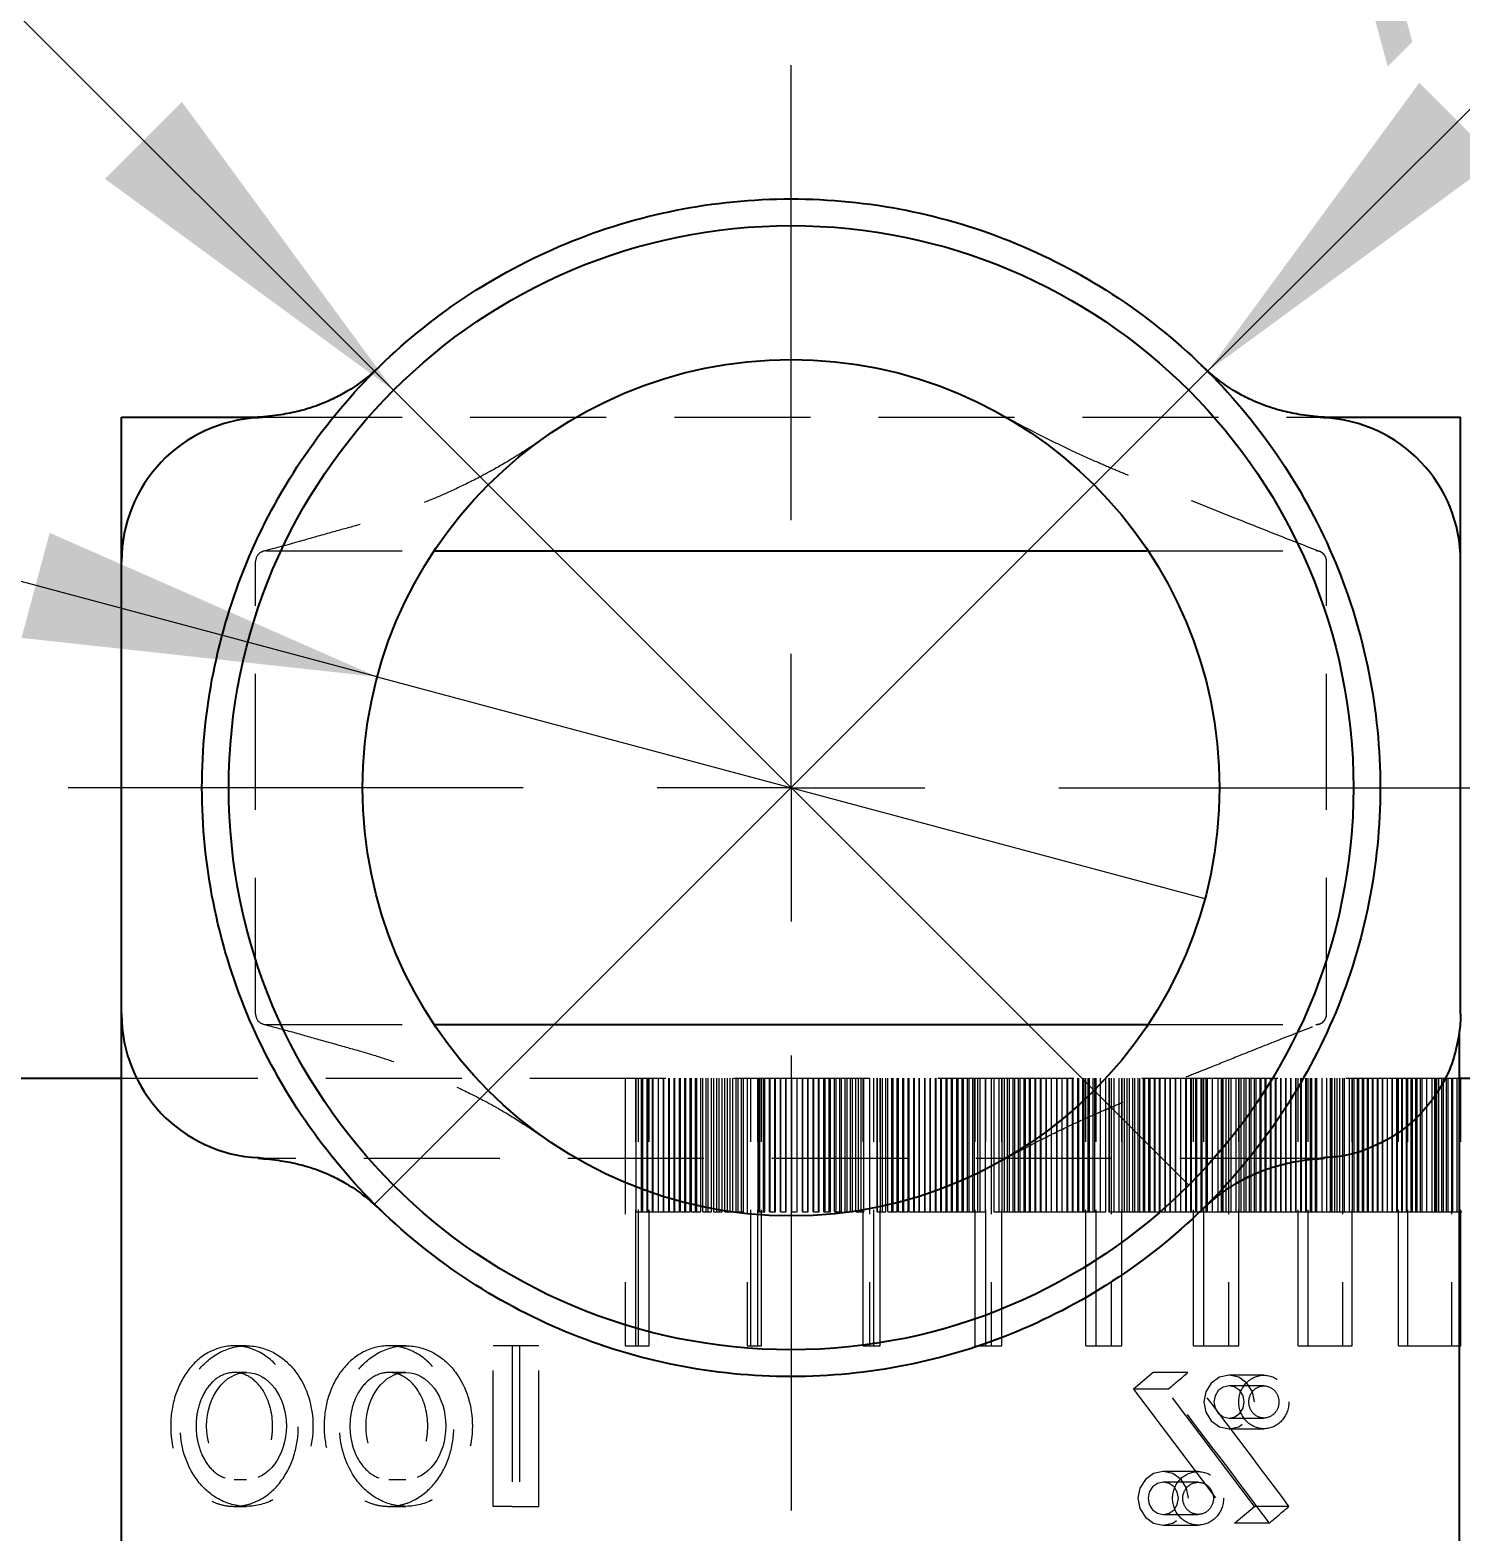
# Model space of a CAD drawing. Header units: millimetres. Extents: x 15 to 205, y 5 to 292.
# Drawn here: x 56.26 to 69.62, y 125.72 to 139.75 of the extents above; entities that cross this region are included whole.
import ezdxf

# ---------------------------------------------------------------- set-up
doc = ezdxf.new("R2010")
doc.units = ezdxf.units.MM
doc.linetypes.add('HIDDEN', pattern=[1.905, 1.27, -0.635])
doc.styles.add('SLDTEXTSTYLE0', font='TXT', dxfattribs={"width": 0.75})
doc.dimstyles.new('SLDDIMSTYLE1', dxfattribs={"dimtxt": 3.5, "dimasz": 3.302, "dimexe": 0, "dimexo": 0.0625, "dimgap": 0.875, "dimtad": 1, "dimlfac": 2, "dimrnd": 1e-09, "dimzin": 12, "dimdsep": 46, "dimtxsty": 'SLDTEXTSTYLE0', "dimsah": 1, "dimcen": 0.09, "dimadec": 0, "dimazin": 3, "dimtfac": 1, "dimtmove": 0, "dimatfit": 0, "dimfxl": 0, "dimfrac": 2, "dimtolj": 1, "dimtzin": 12, "dimarcsym": 0})
doc.dimstyles.new('SLDDIMSTYLE3', dxfattribs={"dimtxt": 3.5, "dimasz": 3.302, "dimexe": 0, "dimexo": 0.0625, "dimgap": 0.875, "dimtad": 1, "dimlfac": 2, "dimrnd": 1e-09, "dimzin": 12, "dimdsep": 46, "dimtxsty": 'SLDTEXTSTYLE0', "dimblk1": 'NONE', "dimsah": 1, "dimcen": 0, "dimadec": 0, "dimazin": 3, "dimtfac": 1, "dimtmove": 0, "dimatfit": 3, "dimldrblk": 'NONE', "dimfxl": 0, "dimfrac": 2, "dimtolj": 1, "dimtzin": 12, "dimarcsym": 0})

# ---------------------------------------------------------------- blocks, each defined once
blk = doc.blocks.new('_D_8')
at = {"color": 7, "linetype": 'Continuous', "lineweight": 18}
for q in [(76.824, 146.128), (59.478, 128.781)]:
    blk.add_line((67.256, 136.56), q, dxfattribs=at)
blk.add_solid([(67.256, 136.56), (69.95, 138.535), (69.232, 139.254)], dxfattribs=at)
at = {"color": 7, "linetype": 'Continuous', "lineweight": 18, "char_height": 3.5, "attachment_point": 1, "rotation": 45, "style": 'SLDTEXTSTYLE0'}
for s, insert in [('22', (69.977, 145.66)), ('%%c', (66.283, 141.89))]:
    blk.add_mtext(s, dxfattribs=dict(at, insert=insert))
blk = doc.blocks.new('_None')
blk = doc.blocks.new('_D_9')
at = {"color": 7, "linetype": 'Continuous', "lineweight": 18}
for q in [(47.872, 148.165), (67.079, 128.958)]:
    blk.add_line((59.655, 136.383), q, dxfattribs=at)
blk.add_solid([(59.655, 136.383), (57.679, 139.077), (56.961, 138.358)], dxfattribs=at)
at = {"color": 7, "linetype": 'Continuous', "lineweight": 18, "char_height": 3.5, "attachment_point": 1, "rotation": 315, "style": 'SLDTEXTSTYLE0'}
for s, insert in [('%%c', (51.036, 151.329)), ('21', (54.806, 147.634))]:
    blk.add_mtext(s, dxfattribs=dict(at, insert=insert))
blk = doc.blocks.new('_D_10')
at = {"color": 7, "linetype": 'Continuous', "lineweight": 18}
for q in [(41.477, 138.536), (67.231, 131.635)]:
    blk.add_line((59.503, 133.706), q, dxfattribs=at)
blk.add_solid([(59.503, 133.706), (56.445, 135.051), (56.182, 134.07)], dxfattribs=at)
at = {"color": 7, "linetype": 'Continuous', "lineweight": 18, "char_height": 3.5, "attachment_point": 1, "rotation": 345, "style": 'SLDTEXTSTYLE0'}
for s, insert in [('%%c', (42.636, 142.86)), ('16', (47.748, 141.546))]:
    blk.add_mtext(s, dxfattribs=dict(at, insert=insert))
blk = doc.blocks.new('_D_11')
at = {"color": 7, "linetype": 'Continuous', "lineweight": 18}
for p, q in [((46.313, 129.958), (46.313, 136.308)), ((56.117, 129.958), (45.313, 129.958)), ((46.313, 124.958), (46.313, 129.958)), ((74.867, 124.958), (45.313, 124.958)), ((46.313, 124.958), (46.313, 118.608))]:
    blk.add_line(p, q, dxfattribs=at)
for points in [[(46.313, 129.958), (46.821, 133.26), (45.805, 133.26)], [(46.313, 124.958), (45.805, 121.656), (46.821, 121.656)]]:
    blk.add_solid(points, dxfattribs=at)
at = {"color": 7, "linetype": 'Continuous', "lineweight": 18, "insert": (41.801, 124.953), "char_height": 3.5, "attachment_point": 1, "rotation": 90, "style": 'SLDTEXTSTYLE0'}
blk.add_mtext('10', dxfattribs=at)
blk = doc.blocks.new('SW_CENTERMARKSYMBOL_0')
at = {"color": 0, "linetype": 'Continuous', "lineweight": 0}
for p, q in [((0, 2.5), (0, 6.75)), ((0, 0), (0, 1.25)), ((-2.5, 0), (-6.75, 0)), ((0, 0), (-1.25, 0)), ((0, 0), (0, -1.25)), ((0, 0), (1.25, 0)), ((2.5, 0), (6.75, 0)), ((0, -2.5), (0, -6.75))]:
    blk.add_line(p, q, dxfattribs=at)

msp = doc.modelspace()

# ---------------------------------------------------------------- linework, layer by layer
at = {"color": 7, "linetype": 'Continuous', "lineweight": 25}
for p, q in [((57.1171, 136.1329), (58.4092, 136.1329)), ((57.1171, 134.7829), (57.1171, 136.1329)), ((68.3249, 136.1329), (69.6171, 136.1329)), ((69.6171, 134.7829), (69.6171, 136.1329)), ((60.045, 134.8829), (66.6892, 134.8829)), ((57.1171, 130.5579), (57.1171, 134.7829)), ((69.6171, 130.5579), (69.6171, 134.7829)), ((57.1171, 124.9579), (57.1171, 130.5579)), ((60.045, 130.4579), (66.6892, 130.4579)), ((69.6059, 130.3849), (69.6059, 124.9579)), ((50.8671, 129.9579), (57.1171, 129.9579)), ((69.6059, 129.9579), (75.8671, 129.9579))]:
    msp.add_line(p, q, dxfattribs=at)
at = {"color": 7, "linetype": 'HIDDEN', "lineweight": 18}
for p, q in [((58.3969, 136.126), (58.4671, 136.1329)), ((58.4092, 136.1329), (58.4671, 136.1329)), ((58.4671, 136.1329), (68.2671, 136.1329)), ((68.2671, 136.1329), (68.3373, 136.126)), ((68.2671, 136.1329), (68.3249, 136.1329)), ((58.4671, 134.8829), (60.045, 134.8829)), ((66.6892, 134.8829), (68.2671, 134.8829)), ((68.304, 134.8758), (68.2852, 134.8832)), ((58.3671, 130.5579), (58.3671, 134.7829)), ((68.3671, 130.5579), (68.3671, 134.7829)), ((58.4671, 130.4579), (60.045, 130.4579)), ((66.6892, 130.4579), (68.2671, 130.4579)), ((68.2671, 130.4579), (68.308, 130.4673)), ((57.1171, 129.9579), (69.6059, 129.9579)), ((61.818, 129.9579), (61.818, 127.4579)), ((61.9173, 127.4579), (61.9173, 129.9579)), ((61.9212, 128.7079), (61.9212, 129.9579)), ((61.9419, 127.4579), (61.9419, 129.9579)), ((61.9708, 128.7079), (61.9708, 129.9579)), ((61.9755, 128.7079), (61.9755, 129.9579)), ((61.9792, 129.9579), (61.9792, 128.7079)), ((62.0244, 128.7079), (62.0244, 129.9579)), ((62.0287, 128.7079), (62.0287, 129.9579)), ((62.0412, 127.4579), (62.0412, 129.9579)), ((62.0741, 128.7079), (62.0741, 129.9579)), ((62.0781, 128.7079), (62.0781, 129.9579)), ((62.1278, 128.7079), (62.1278, 129.9579)), ((62.1278, 128.7079), (62.1278, 129.9579)), ((62.1773, 128.7079), (62.1773, 129.9579)), ((62.1775, 128.7079), (62.1775, 129.9579)), ((62.2271, 128.7079), (62.2271, 129.9579)), ((62.2312, 128.7079), (62.2312, 129.9579)), ((62.2766, 128.7079), (62.2766, 129.9579)), ((62.281, 128.7079), (62.281, 129.9579)), ((62.3264, 128.7079), (62.3264, 129.9579)), ((62.3347, 128.7079), (62.3347, 129.9579)), ((62.376, 128.7079), (62.376, 129.9579)), ((62.3846, 128.7079), (62.3846, 129.9579)), ((62.4258, 128.7079), (62.4258, 129.9579)), ((62.4383, 128.7079), (62.4383, 129.9579)), ((62.4754, 128.7079), (62.4754, 129.9579)), ((62.4882, 128.7079), (62.4882, 129.9579)), ((62.5253, 128.7079), (62.5253, 129.9579)), ((62.5419, 128.7079), (62.5419, 129.9579)), ((62.5749, 128.7079), (62.5749, 129.9579)), ((62.5918, 128.7079), (62.5918, 129.9579)), ((62.6248, 128.7079), (62.6248, 129.9579)), ((62.6456, 128.7079), (62.6456, 129.9579)), ((62.6745, 128.7079), (62.6745, 129.9579)), ((62.6956, 128.7079), (62.6956, 129.9579)), ((62.7244, 128.7079), (62.7244, 129.9579)), ((62.7494, 128.7079), (62.7494, 129.9579)), ((62.7741, 128.7079), (62.7741, 129.9579)), ((62.7993, 128.7079), (62.7993, 129.9579)), ((62.8241, 128.7079), (62.8241, 129.9579)), ((62.8532, 128.7079), (62.8532, 129.9579)), ((62.8738, 128.7079), (62.8738, 129.9579)), ((62.9032, 128.7079), (62.9032, 129.9579)), ((62.9237, 128.7079), (62.9237, 129.9579)), ((62.957, 129.9579), (62.957, 127.4579)), ((62.9898, 127.4579), (62.9898, 129.9579)), ((63.057, 127.4579), (63.057, 129.9579)), ((63.0609, 128.7079), (63.0609, 129.9579)), ((63.0724, 128.7079), (63.0724, 129.9579)), ((63.0734, 129.9579), (63.0734, 128.7079)), ((63.0898, 127.4579), (63.0898, 129.9579)), ((63.1109, 128.7079), (63.1109, 129.9579)), ((63.1231, 128.7079), (63.1231, 129.9579)), ((63.1648, 128.7079), (63.1648, 129.9579)), ((63.1729, 128.7079), (63.1729, 129.9579)), ((63.2148, 128.7079), (63.2148, 129.9579)), ((63.2229, 128.7079), (63.2229, 129.9579)), ((63.2687, 128.7079), (63.2687, 129.9579)), ((63.2726, 128.7079), (63.2726, 129.9579)), ((63.3187, 128.7079), (63.3187, 129.9579)), ((63.3226, 128.7079), (63.3226, 129.9579)), ((63.3724, 128.7079), (63.3724, 129.9579)), ((63.3726, 128.7079), (63.3726, 129.9579)), ((63.4224, 128.7079), (63.4224, 129.9579)), ((63.4226, 128.7079), (63.4226, 129.9579)), ((63.4721, 128.7079), (63.4721, 129.9579)), ((63.4765, 128.7079), (63.4765, 129.9579)), ((63.5221, 128.7079), (63.5221, 129.9579)), ((63.5265, 128.7079), (63.5265, 129.9579)), ((63.5718, 128.7079), (63.5718, 129.9579)), ((63.5804, 128.7079), (63.5804, 129.9579)), ((63.6218, 128.7079), (63.6218, 129.9579)), ((63.6304, 128.7079), (63.6304, 129.9579)), ((63.6716, 128.7079), (63.6716, 129.9579)), ((63.6843, 128.7079), (63.6843, 129.9579)), ((63.7216, 128.7079), (63.7216, 129.9579)), ((63.7342, 128.7079), (63.7342, 129.9579)), ((63.7713, 128.7079), (63.7713, 129.9579)), ((63.7881, 128.7079), (63.7881, 129.9579)), ((63.8212, 128.7079), (63.8212, 129.9579)), ((63.8381, 128.7079), (63.8381, 129.9579)), ((63.871, 128.7079), (63.871, 129.9579)), ((63.8919, 128.7079), (63.8919, 129.9579)), ((63.9209, 128.7079), (63.9209, 129.9579)), ((63.9419, 128.7079), (63.9419, 129.9579)), ((63.9706, 128.7079), (63.9706, 129.9579)), ((63.9957, 128.7079), (63.9957, 129.9579)), ((64.0205, 128.7079), (64.0205, 129.9579)), ((64.0409, 127.4579), (64.0409, 129.9579)), ((64.0457, 128.7079), (64.0457, 129.9579)), ((64.0995, 129.9579), (64.0995, 127.4579)), ((64.1407, 127.4579), (64.1407, 129.9579)), ((64.17, 129.9579), (64.17, 128.7079)), ((64.1718, 128.7079), (64.1718, 129.9579)), ((64.1993, 127.4579), (64.1993, 129.9579)), ((64.2032, 128.7079), (64.2032, 129.9579)), ((64.2196, 128.7079), (64.2196, 129.9579)), ((64.2531, 128.7079), (64.2531, 129.9579)), ((64.2692, 128.7079), (64.2692, 129.9579)), ((64.3068, 128.7079), (64.3068, 129.9579)), ((64.3191, 128.7079), (64.3191, 129.9579)), ((64.3567, 128.7079), (64.3567, 129.9579)), ((64.3687, 128.7079), (64.3687, 129.9579)), ((64.4104, 128.7079), (64.4104, 129.9579)), ((64.4185, 128.7079), (64.4185, 129.9579)), ((64.4602, 128.7079), (64.4602, 129.9579)), ((64.468, 128.7079), (64.468, 129.9579)), ((64.5139, 128.7079), (64.5139, 129.9579)), ((64.5178, 128.7079), (64.5178, 129.9579)), ((64.5637, 128.7079), (64.5637, 129.9579)), ((64.5673, 128.7079), (64.5673, 129.9579)), ((64.6171, 128.7079), (64.6171, 129.9579)), ((64.6173, 128.7079), (64.6173, 129.9579)), ((64.6665, 128.7079), (64.6665, 129.9579)), ((64.6671, 128.7079), (64.6671, 129.9579)), ((64.7162, 128.7079), (64.7162, 129.9579)), ((64.7207, 128.7079), (64.7207, 129.9579)), ((64.7656, 128.7079), (64.7656, 129.9579)), ((64.7704, 128.7079), (64.7704, 129.9579)), ((64.8153, 128.7079), (64.8153, 129.9579)), ((64.8239, 128.7079), (64.8239, 129.9579)), ((64.8647, 128.7079), (64.8647, 129.9579)), ((64.8736, 128.7079), (64.8736, 129.9579)), ((64.9143, 128.7079), (64.9143, 129.9579)), ((64.9271, 128.7079), (64.9271, 129.9579)), ((64.9636, 128.7079), (64.9636, 129.9579)), ((64.9767, 128.7079), (64.9767, 129.9579)), ((65.0131, 128.7079), (65.0131, 129.9579)), ((65.0301, 128.7079), (65.0301, 129.9579)), ((65.0624, 128.7079), (65.0624, 129.9579)), ((65.0796, 128.7079), (65.0796, 129.9579)), ((65.0863, 127.4579), (65.0863, 129.9579)), ((65.1119, 128.7079), (65.1119, 129.9579)), ((65.133, 128.7079), (65.133, 129.9579)), ((65.1825, 128.7079), (65.1825, 129.9579)), ((65.1852, 127.4579), (65.1852, 129.9579)), ((65.2358, 129.9579), (65.2358, 127.4579)), ((65.2599, 129.9579), (65.2599, 128.7079)), ((65.2644, 128.7079), (65.2644, 129.9579)), ((65.309, 128.7079), (65.309, 129.9579)), ((65.3346, 127.4579), (65.3346, 129.9579)), ((65.3385, 128.7079), (65.3385, 129.9579)), ((65.3581, 128.7079), (65.3581, 129.9579)), ((65.3879, 128.7079), (65.3879, 129.9579)), ((65.4074, 128.7079), (65.4074, 129.9579)), ((65.441, 128.7079), (65.441, 129.9579)), ((65.4564, 128.7079), (65.4564, 129.9579)), ((65.4903, 128.7079), (65.4903, 129.9579)), ((65.5056, 128.7079), (65.5056, 129.9579)), ((65.5434, 128.7079), (65.5434, 129.9579)), ((65.5545, 128.7079), (65.5545, 129.9579)), ((65.5926, 128.7079), (65.5926, 129.9579)), ((65.6037, 128.7079), (65.6037, 129.9579)), ((65.6457, 128.7079), (65.6457, 129.9579)), ((65.6525, 128.7079), (65.6525, 129.9579)), ((65.6948, 128.7079), (65.6948, 129.9579)), ((65.7016, 128.7079), (65.7016, 129.9579)), ((65.7477, 128.7079), (65.7477, 129.9579)), ((65.7504, 128.7079), (65.7504, 129.9579)), ((65.7968, 128.7079), (65.7968, 129.9579)), ((65.7994, 128.7079), (65.7994, 129.9579)), ((65.848, 128.7079), (65.848, 129.9579)), ((65.8497, 128.7079), (65.8497, 129.9579)), ((65.897, 128.7079), (65.897, 129.9579)), ((65.8987, 128.7079), (65.8987, 129.9579)), ((65.9455, 128.7079), (65.9455, 129.9579)), ((65.9514, 128.7079), (65.9514, 129.9579)), ((65.9944, 128.7079), (65.9944, 129.9579)), ((66.0003, 128.7079), (66.0003, 129.9579)), ((66.0429, 128.7079), (66.0429, 129.9579)), ((66.053, 128.7079), (66.053, 129.9579)), ((66.0916, 128.7079), (66.0916, 129.9579)), ((66.1018, 128.7079), (66.1018, 129.9579)), ((66.1174, 127.4579), (66.1174, 129.9579)), ((66.14, 128.7079), (66.14, 129.9579)), ((66.1544, 128.7079), (66.1544, 129.9579)), ((66.1887, 128.7079), (66.1887, 129.9579)), ((66.2031, 128.7079), (66.2031, 129.9579)), ((66.2145, 127.4579), (66.2145, 129.9579)), ((66.2556, 128.7079), (66.2556, 129.9579)), ((66.3042, 128.7079), (66.3042, 129.9579)), ((66.334, 129.9579), (66.334, 128.7079)), ((66.3412, 128.7079), (66.3412, 129.9579)), ((66.3565, 129.9579), (66.3565, 127.4579)), ((66.3822, 128.7079), (66.3822, 129.9579)), ((66.4303, 128.7079), (66.4303, 129.9579)), ((66.4536, 127.4579), (66.4536, 129.9579)), ((66.4573, 128.7079), (66.4573, 129.9579)), ((66.4786, 128.7079), (66.4786, 129.9579)), ((66.5058, 128.7079), (66.5058, 129.9579)), ((66.5266, 128.7079), (66.5266, 129.9579)), ((66.5579, 128.7079), (66.5579, 129.9579)), ((66.5748, 128.7079), (66.5748, 129.9579)), ((66.6062, 128.7079), (66.6062, 129.9579)), ((66.6227, 128.7079), (66.6227, 129.9579)), ((66.6583, 128.7079), (66.6583, 129.9579)), ((66.6709, 128.7079), (66.6709, 129.9579)), ((66.7065, 128.7079), (66.7065, 129.9579)), ((66.7186, 128.7079), (66.7186, 129.9579)), ((66.7584, 128.7079), (66.7584, 129.9579)), ((66.7666, 128.7079), (66.7666, 129.9579)), ((66.8065, 128.7079), (66.8065, 129.9579)), ((66.8143, 128.7079), (66.8143, 129.9579)), ((66.8583, 128.7079), (66.8583, 129.9579)), ((66.8622, 128.7079), (66.8622, 129.9579)), ((66.9063, 128.7079), (66.9063, 129.9579)), ((66.9097, 128.7079), (66.9097, 129.9579)), ((66.9575, 128.7079), (66.9575, 129.9579)), ((66.9579, 128.7079), (66.9579, 129.9579)), ((67.0049, 128.7079), (67.0049, 129.9579)), ((67.0058, 128.7079), (67.0058, 129.9579)), ((67.0525, 128.7079), (67.0525, 129.9579)), ((67.0573, 128.7079), (67.0573, 129.9579)), ((67.0998, 128.7079), (67.0998, 129.9579)), ((67.1051, 128.7079), (67.1051, 129.9579)), ((67.1255, 127.4579), (67.1255, 129.9579)), ((67.1473, 128.7079), (67.1473, 129.9579)), ((67.1565, 128.7079), (67.1565, 129.9579)), ((67.1945, 128.7079), (67.1945, 129.9579)), ((67.2041, 128.7079), (67.2041, 129.9579)), ((67.22, 127.4579), (67.22, 129.9579)), ((67.2419, 128.7079), (67.2419, 129.9579)), ((67.2553, 128.7079), (67.2553, 129.9579)), ((67.3028, 128.7079), (67.3028, 129.9579)), ((67.354, 128.7079), (67.354, 129.9579)), ((67.3833, 129.9579), (67.3833, 128.7079)), ((67.3932, 128.7079), (67.3932, 129.9579)), ((67.4013, 128.7079), (67.4013, 129.9579)), ((67.4301, 128.7079), (67.4301, 129.9579)), ((67.4523, 129.9579), (67.4523, 127.4579)), ((67.4769, 128.7079), (67.4769, 129.9579)), ((67.5239, 128.7079), (67.5239, 129.9579)), ((67.5467, 127.4579), (67.5467, 129.9579)), ((67.5504, 128.7079), (67.5504, 129.9579)), ((67.5704, 128.7079), (67.5704, 129.9579)), ((67.5974, 128.7079), (67.5974, 129.9579)), ((67.6173, 128.7079), (67.6173, 129.9579)), ((67.6481, 128.7079), (67.6481, 129.9579)), ((67.6637, 128.7079), (67.6637, 129.9579)), ((67.6951, 128.7079), (67.6951, 129.9579)), ((67.7104, 128.7079), (67.7104, 129.9579)), ((67.7456, 128.7079), (67.7456, 129.9579)), ((67.7567, 128.7079), (67.7567, 129.9579)), ((67.7924, 128.7079), (67.7924, 129.9579)), ((67.8033, 128.7079), (67.8033, 129.9579)), ((67.8428, 128.7079), (67.8428, 129.9579)), ((67.8494, 128.7079), (67.8494, 129.9579)), ((67.8894, 128.7079), (67.8894, 129.9579)), ((67.8958, 128.7079), (67.8958, 129.9579)), ((67.9396, 128.7079), (67.9396, 129.9579)), ((67.9418, 128.7079), (67.9418, 129.9579)), ((67.9861, 128.7079), (67.9861, 129.9579)), ((67.988, 128.7079), (67.988, 129.9579)), ((68.0338, 128.7079), (68.0338, 129.9579)), ((68.0362, 128.7079), (68.0362, 129.9579)), ((68.0799, 128.7079), (68.0799, 129.9579)), ((68.0825, 128.7079), (68.0825, 129.9579)), ((68.1022, 127.4579), (68.1022, 129.9579)), ((68.1256, 128.7079), (68.1256, 129.9579)), ((68.1324, 128.7079), (68.1324, 129.9579)), ((68.1715, 128.7079), (68.1715, 129.9579)), ((68.1786, 128.7079), (68.1786, 129.9579)), ((68.1933, 127.4579), (68.1933, 129.9579)), ((68.217, 128.7079), (68.217, 129.9579)), ((68.2283, 128.7079), (68.2283, 129.9579)), ((68.2627, 128.7079), (68.2627, 129.9579)), ((68.2743, 128.7079), (68.2743, 129.9579)), ((68.3238, 128.7079), (68.3238, 129.9579)), ((68.3697, 128.7079), (68.3697, 129.9579)), ((68.399, 129.9579), (68.399, 128.7079)), ((68.4115, 128.7079), (68.4115, 129.9579)), ((68.419, 128.7079), (68.419, 129.9579)), ((68.4442, 128.7079), (68.4442, 129.9579)), ((68.4647, 128.7079), (68.4647, 129.9579)), ((68.4891, 128.7079), (68.4891, 129.9579)), ((68.5139, 129.9579), (68.5139, 127.4579)), ((68.5344, 128.7079), (68.5344, 129.9579)), ((68.5792, 128.7079), (68.5792, 129.9579)), ((68.6049, 127.4579), (68.6049, 129.9579)), ((68.6084, 128.7079), (68.6084, 129.9579)), ((68.6242, 128.7079), (68.6242, 129.9579)), ((68.6538, 128.7079), (68.6538, 129.9579)), ((68.6688, 128.7079), (68.6688, 129.9579)), ((68.7026, 128.7079), (68.7026, 129.9579)), ((68.7137, 128.7079), (68.7137, 129.9579)), ((68.7477, 128.7079), (68.7477, 129.9579)), ((68.7581, 128.7079), (68.7581, 129.9579)), ((68.7963, 128.7079), (68.7963, 129.9579)), ((68.8028, 128.7079), (68.8028, 129.9579)), ((68.8413, 128.7079), (68.8413, 129.9579)), ((68.8471, 128.7079), (68.8471, 129.9579)), ((68.8897, 128.7079), (68.8897, 129.9579)), ((68.8916, 128.7079), (68.8916, 129.9579)), ((68.9346, 128.7079), (68.9346, 129.9579)), ((68.9356, 128.7079), (68.9356, 129.9579)), ((68.9799, 128.7079), (68.9799, 129.9579)), ((68.9828, 128.7079), (68.9828, 129.9579)), ((69.0238, 128.7079), (69.0238, 129.9579)), ((69.0274, 128.7079), (69.0274, 129.9579)), ((69.0393, 127.4579), (69.0393, 129.9579)), ((69.0679, 128.7079), (69.0679, 129.9579)), ((69.0754, 128.7079), (69.0754, 129.9579)), ((69.1116, 128.7079), (69.1116, 129.9579)), ((69.1198, 128.7079), (69.1198, 129.9579)), ((69.1263, 127.4579), (69.1263, 129.9579)), ((69.1555, 128.7079), (69.1555, 129.9579)), ((69.1676, 128.7079), (69.1676, 129.9579)), ((69.1989, 128.7079), (69.1989, 129.9579)), ((69.2119, 128.7079), (69.2119, 129.9579)), ((69.2426, 128.7079), (69.2426, 129.9579)), ((69.2595, 128.7079), (69.2595, 129.9579)), ((69.3035, 128.7079), (69.3035, 129.9579)), ((69.3509, 128.7079), (69.3509, 129.9579)), ((69.3727, 129.9579), (69.3727, 128.7079)), ((69.3877, 128.7079), (69.3877, 129.9579)), ((69.3948, 128.7079), (69.3948, 129.9579)), ((69.4158, 128.7079), (69.4158, 129.9579)), ((69.4419, 128.7079), (69.4419, 129.9579)), ((69.4586, 128.7079), (69.4586, 129.9579)), ((69.4856, 128.7079), (69.4856, 129.9579)), ((69.5017, 128.7079), (69.5017, 129.9579)), ((69.5325, 129.9579), (69.5325, 127.4579)), ((69.5444, 128.7079), (69.5444, 129.9579)), ((69.5872, 128.7079), (69.5872, 129.9579)), ((69.6193, 127.4579), (69.6193, 129.9579)), ((58.4671, 129.2079), (58.3969, 129.2149)), ((68.2671, 129.2079), (58.4671, 129.2079)), ((68.3374, 129.2143), (68.2671, 129.2079)), ((61.9212, 128.7079), (61.9755, 128.7079)), ((61.9792, 128.7079), (61.9755, 128.7079)), ((61.9792, 128.7079), (62.0287, 128.7079)), ((62.0287, 128.7079), (62.0781, 128.7079)), ((62.0781, 128.7079), (62.1278, 128.7079)), ((62.1278, 128.7079), (62.1773, 128.7079)), ((62.1773, 128.7079), (62.2271, 128.7079)), ((62.2312, 128.7079), (62.2766, 128.7079)), ((62.2766, 128.7079), (62.3264, 128.7079)), ((62.3347, 128.7079), (62.376, 128.7079)), ((62.376, 128.7079), (62.4258, 128.7079)), ((62.4383, 128.7079), (62.4754, 128.7079)), ((62.4754, 128.7079), (62.5253, 128.7079)), ((62.5419, 128.7079), (62.5749, 128.7079)), ((62.5749, 128.7079), (62.6248, 128.7079)), ((62.6456, 128.7079), (62.6745, 128.7079)), ((62.6745, 128.7079), (62.7244, 128.7079)), ((62.7494, 128.7079), (62.7741, 128.7079)), ((62.7741, 128.7079), (62.8241, 128.7079)), ((62.8532, 128.7079), (62.8738, 128.7079)), ((62.8738, 128.7079), (62.9237, 128.7079)), ((63.0609, 128.7079), (63.0724, 128.7079)), ((63.0734, 128.7079), (63.0724, 128.7079)), ((63.0734, 128.7079), (63.1231, 128.7079)), ((63.1648, 128.7079), (63.1729, 128.7079)), ((63.1729, 128.7079), (63.2229, 128.7079)), ((63.2687, 128.7079), (63.2726, 128.7079)), ((63.2726, 128.7079), (63.3226, 128.7079)), ((63.3724, 128.7079), (63.4224, 128.7079)), ((63.4224, 128.7079), (63.4226, 128.7079)), ((63.4721, 128.7079), (63.5221, 128.7079)), ((63.5221, 128.7079), (63.5265, 128.7079)), ((63.5718, 128.7079), (63.6218, 128.7079)), ((63.6218, 128.7079), (63.6304, 128.7079)), ((63.6716, 128.7079), (63.7216, 128.7079)), ((63.7216, 128.7079), (63.7342, 128.7079)), ((63.7713, 128.7079), (63.8212, 128.7079)), ((63.8212, 128.7079), (63.8381, 128.7079)), ((63.9209, 128.7079), (63.9419, 128.7079)), ((63.9706, 128.7079), (64.0205, 128.7079)), ((64.0205, 128.7079), (64.0457, 128.7079)), ((64.17, 128.7079), (64.2196, 128.7079)), ((64.2196, 128.7079), (64.2531, 128.7079)), ((64.2692, 128.7079), (64.3191, 128.7079)), ((64.3191, 128.7079), (64.3567, 128.7079)), ((64.3687, 128.7079), (64.4185, 128.7079)), ((64.4185, 128.7079), (64.4602, 128.7079)), ((64.468, 128.7079), (64.5178, 128.7079)), ((64.5178, 128.7079), (64.5637, 128.7079)), ((64.5673, 128.7079), (64.6171, 128.7079)), ((64.6171, 128.7079), (64.6665, 128.7079)), ((64.6665, 128.7079), (64.7162, 128.7079)), ((64.7162, 128.7079), (64.7656, 128.7079)), ((64.7656, 128.7079), (64.8153, 128.7079)), ((64.8153, 128.7079), (64.8647, 128.7079)), ((64.8647, 128.7079), (64.9143, 128.7079)), ((64.9143, 128.7079), (64.9636, 128.7079)), ((64.9636, 128.7079), (65.0131, 128.7079)), ((65.0131, 128.7079), (65.0624, 128.7079)), ((65.0624, 128.7079), (65.1119, 128.7079)), ((65.1119, 128.7079), (65.1825, 128.7079)), ((65.2599, 128.7079), (65.309, 128.7079)), ((65.309, 128.7079), (65.3581, 128.7079)), ((65.3581, 128.7079), (65.4074, 128.7079)), ((65.4074, 128.7079), (65.4564, 128.7079)), ((65.4564, 128.7079), (65.5056, 128.7079)), ((65.5056, 128.7079), (65.5545, 128.7079)), ((65.5545, 128.7079), (65.6037, 128.7079)), ((65.6037, 128.7079), (65.6525, 128.7079)), ((65.6525, 128.7079), (65.7016, 128.7079)), ((65.7016, 128.7079), (65.7504, 128.7079)), ((65.7504, 128.7079), (65.7994, 128.7079)), ((65.7994, 128.7079), (65.848, 128.7079)), ((65.848, 128.7079), (65.897, 128.7079)), ((65.897, 128.7079), (65.9455, 128.7079)), ((65.9455, 128.7079), (65.9944, 128.7079)), ((65.9944, 128.7079), (66.0429, 128.7079)), ((66.0429, 128.7079), (66.0916, 128.7079)), ((66.0916, 128.7079), (66.14, 128.7079)), ((66.14, 128.7079), (66.1887, 128.7079)), ((66.1887, 128.7079), (66.3042, 128.7079)), ((66.334, 128.7079), (66.3822, 128.7079)), ((66.3822, 128.7079), (66.4303, 128.7079)), ((66.4303, 128.7079), (66.4786, 128.7079)), ((66.4786, 128.7079), (66.5266, 128.7079)), ((66.5266, 128.7079), (66.5748, 128.7079)), ((66.5748, 128.7079), (66.6227, 128.7079)), ((66.6227, 128.7079), (66.6709, 128.7079)), ((66.6709, 128.7079), (66.7186, 128.7079)), ((66.7186, 128.7079), (66.7666, 128.7079)), ((66.7666, 128.7079), (66.8143, 128.7079)), ((66.8143, 128.7079), (66.8622, 128.7079)), ((66.8622, 128.7079), (66.9097, 128.7079)), ((66.9097, 128.7079), (66.9575, 128.7079)), ((66.9575, 128.7079), (67.0049, 128.7079)), ((67.0049, 128.7079), (67.0525, 128.7079)), ((67.0525, 128.7079), (67.0998, 128.7079)), ((67.0998, 128.7079), (67.1473, 128.7079)), ((67.1473, 128.7079), (67.1945, 128.7079)), ((67.1945, 128.7079), (67.2419, 128.7079)), ((67.2419, 128.7079), (67.3833, 128.7079)), ((67.3833, 128.7079), (67.4301, 128.7079)), ((67.4301, 128.7079), (67.4769, 128.7079)), ((67.4769, 128.7079), (67.5239, 128.7079)), ((67.5239, 128.7079), (67.5704, 128.7079)), ((67.5704, 128.7079), (67.6173, 128.7079)), ((67.6173, 128.7079), (67.6637, 128.7079)), ((67.6637, 128.7079), (67.7104, 128.7079)), ((67.7104, 128.7079), (67.7567, 128.7079)), ((67.7567, 128.7079), (67.8033, 128.7079)), ((67.8033, 128.7079), (67.8494, 128.7079)), ((67.8494, 128.7079), (67.8958, 128.7079)), ((67.8958, 128.7079), (67.9418, 128.7079)), ((67.9418, 128.7079), (67.988, 128.7079)), ((67.988, 128.7079), (68.0338, 128.7079)), ((68.0338, 128.7079), (68.0799, 128.7079)), ((68.0799, 128.7079), (68.1256, 128.7079)), ((68.1256, 128.7079), (68.1715, 128.7079)), ((68.1715, 128.7079), (68.217, 128.7079)), ((68.217, 128.7079), (68.2627, 128.7079)), ((68.2627, 128.7079), (68.399, 128.7079)), ((68.399, 128.7079), (68.4442, 128.7079)), ((68.4442, 128.7079), (68.4891, 128.7079)), ((68.4891, 128.7079), (68.5344, 128.7079)), ((68.5344, 128.7079), (68.5792, 128.7079)), ((68.5792, 128.7079), (68.6242, 128.7079)), ((68.6242, 128.7079), (68.6688, 128.7079)), ((68.6688, 128.7079), (68.7137, 128.7079)), ((68.7137, 128.7079), (68.7581, 128.7079)), ((68.7581, 128.7079), (68.8028, 128.7079)), ((68.8028, 128.7079), (68.8471, 128.7079)), ((68.8471, 128.7079), (68.8916, 128.7079)), ((68.8916, 128.7079), (68.9356, 128.7079)), ((68.9356, 128.7079), (68.9799, 128.7079)), ((68.9799, 128.7079), (69.0238, 128.7079)), ((69.0238, 128.7079), (69.0679, 128.7079)), ((69.0679, 128.7079), (69.1116, 128.7079)), ((69.1116, 128.7079), (69.1555, 128.7079)), ((69.1555, 128.7079), (69.1989, 128.7079)), ((69.1989, 128.7079), (69.2426, 128.7079)), ((69.2426, 128.7079), (69.3727, 128.7079)), ((69.3727, 128.7079), (69.4158, 128.7079)), ((69.4158, 128.7079), (69.4586, 128.7079)), ((69.4586, 128.7079), (69.5017, 128.7079)), ((69.5017, 128.7079), (69.5444, 128.7079)), ((69.5444, 128.7079), (69.5872, 128.7079)), ((69.5872, 128.7079), (69.6297, 128.7079)), ((58.2828, 127.4579), (58.1683, 127.4579)), ((59.7713, 127.4579), (59.6107, 127.4579)), ((60.5854, 125.9579), (60.5854, 127.4579)), ((60.7636, 127.4579), (60.5854, 127.4579)), ((60.7636, 127.4579), (60.7636, 125.9579)), ((61.0117, 127.4579), (60.7636, 127.4579)), ((60.8307, 127.4579), (60.8307, 125.9579)), ((61.0117, 125.9579), (61.0117, 127.4579)), ((61.818, 127.4579), (61.9419, 127.4579)), ((61.9419, 127.4579), (62.0412, 127.4579)), ((62.957, 127.4579), (62.9898, 127.4579)), ((62.9898, 127.4579), (63.0898, 127.4579)), ((64.0409, 127.4579), (64.1407, 127.4579)), ((64.1407, 127.4579), (64.1993, 127.4579)), ((65.0863, 127.4579), (65.1852, 127.4579)), ((65.1852, 127.4579), (65.3346, 127.4579)), ((66.1174, 127.4579), (66.2145, 127.4579)), ((66.2145, 127.4579), (66.4536, 127.4579)), ((67.1255, 127.4579), (67.22, 127.4579)), ((67.22, 127.4579), (67.5467, 127.4579)), ((68.1022, 127.4579), (68.1933, 127.4579)), ((68.1933, 127.4579), (68.6049, 127.4579)), ((69.0393, 127.4579), (69.1263, 127.4579)), ((69.1263, 127.4579), (69.6193, 127.4579)), ((58.2828, 127.2079), (58.1683, 127.2079)), ((59.7713, 127.2079), (59.6107, 127.2079)), ((66.7473, 127.2079), (66.5628, 127.0518)), ((67.6924, 125.9579), (66.7473, 127.2079)), ((67.0722, 127.2079), (66.7473, 127.2079)), ((67.7815, 127.1829), (67.4561, 127.1829)), ((66.8851, 127.0518), (66.5628, 127.0518)), ((66.5628, 127.0518), (67.5079, 125.8018)), ((67.7815, 127.0829), (67.4561, 127.0829)), ((67.4561, 126.7829), (67.7815, 126.7829)), ((67.4561, 126.6829), (67.7815, 126.6829)), ((67.1676, 126.2829), (66.8418, 126.2829)), ((58.1683, 126.2079), (58.2828, 126.2079)), ((59.6107, 126.2079), (59.7713, 126.2079)), ((67.1676, 126.1829), (66.8418, 126.1829)), ((58.1683, 125.9579), (58.2828, 125.9579)), ((59.6107, 125.9579), (59.7713, 125.9579)), ((60.7636, 125.9579), (60.5854, 125.9579)), ((60.7636, 125.9579), (61.0117, 125.9579)), ((66.8418, 125.8829), (67.1676, 125.8829)), ((67.5079, 125.8018), (67.6924, 125.9579)), ((68.0146, 125.9579), (67.6924, 125.9579)), ((66.8418, 125.7829), (67.1676, 125.7829)), ((67.8327, 125.8018), (67.5079, 125.8018))]:
    msp.add_line(p, q, dxfattribs=at)
at = {"color": 7, "linetype": 'HIDDEN', "lineweight": 18, "flags": 128}
for points in [[(67.6924, 126.9329), (67.6744, 127.0286), (67.6232, 127.1097), (67.5465, 127.1639), (67.4561, 127.1829), (67.3657, 127.1639), (67.2891, 127.1097), (67.2378, 127.0286), (67.2199, 126.9329), (67.2378, 126.8373), (67.2891, 126.7562), (67.3657, 126.702), (67.4561, 126.6829), (67.5465, 126.702), (67.6232, 126.7562), (67.6744, 126.8373), (67.6924, 126.9329)], [(67.5979, 126.9329), (67.5871, 126.9903), (67.5564, 127.039), (67.5104, 127.0715), (67.4561, 127.0829), (67.4019, 127.0715), (67.3559, 127.039), (67.3252, 126.9903), (67.3144, 126.9329), (67.3252, 126.8755), (67.3559, 126.8269), (67.4019, 126.7944), (67.4561, 126.7829), (67.5104, 126.7944), (67.5564, 126.8269), (67.5871, 126.8755), (67.5979, 126.9329)], [(67.0781, 126.0329), (67.0601, 126.1286), (67.0089, 126.2097), (66.9322, 126.2639), (66.8418, 126.2829), (66.7514, 126.2639), (66.6748, 126.2097), (66.6235, 126.1286), (66.6055, 126.0329), (66.6235, 125.9373), (66.6748, 125.8562), (66.7514, 125.802), (66.8418, 125.7829), (66.9322, 125.802), (67.0089, 125.8562), (67.0601, 125.9373), (67.0781, 126.0329)], [(66.9836, 126.0329), (66.9728, 126.0903), (66.9421, 126.139), (66.8961, 126.1715), (66.8418, 126.1829), (66.7876, 126.1715), (66.7416, 126.139), (66.7108, 126.0903), (66.7001, 126.0329), (66.7108, 125.9755), (66.7416, 125.9269), (66.7876, 125.8944), (66.8418, 125.8829), (66.8961, 125.8944), (66.9421, 125.9269), (66.9728, 125.9755), (66.9836, 126.0329)]]:
    msp.add_lwpolyline(points, dxfattribs=at)
at = {"color": 7, "linetype": 'Continuous', "lineweight": 25}
for radius in [5.25, 4]:
    msp.add_circle((63.3671, 132.6704), radius, dxfattribs=at)
for centre, start, end in [((58.4555, 134.7889), 92.50925, 180.25511), ((68.2787, 134.7889), 359.74521, 87.49043), ((58.4555, 130.552), 179.74494, 267.49072)]:
    msp.add_arc(centre, 1.3384, start, end, dxfattribs=at)
at = {"color": 7, "linetype": 'HIDDEN', "lineweight": 18}
for centre in [(58.2828, 126.7079), (59.7713, 126.7079)]:
    msp.add_ellipse(centre, major_axis=(0, 0.5), ratio=0.7442187, dxfattribs=at)
for centre, major_axis, start_param, end_param in [((63.3671, 127.5279), (12.3968, 9.7919), 4.8691031, 4.884733), ((63.3671, 126.7079), (-12.2399, 15.496), 4.5357848, 4.6158087), ((63.3671, 126.3077), (-12.2399, 15.496), 4.5514149, 4.6314386), ((63.3671, 125.4779), (12.3968, 9.7919), 4.9491268, 4.9647569)]:
    msp.add_ellipse(centre, major_axis=major_axis, ratio=0.1636956, start_param=start_param, end_param=end_param, dxfattribs=at)
at = {"color": 7, "linetype": 'Continuous', "lineweight": 25}
for points, knots in [([(63.3671, 138.1704), (62.6471, 138.1704), (61.9275, 138.0273), (60.5972, 137.4763), (59.9871, 137.0686), (58.9689, 136.0504), (58.5612, 135.4403), (58.0102, 134.1101), (57.8671, 133.3904), (57.8671, 131.9505), (58.0102, 131.2308), (58.5612, 129.9005), (58.9689, 129.2904), (59.9871, 128.2723), (60.5972, 127.8646), (61.9275, 127.3136), (62.6471, 127.1704), (64.087, 127.1704), (64.8067, 127.3136), (66.137, 127.8646), (66.7471, 128.2723), (67.7652, 129.2904), (68.1729, 129.9005), (68.7239, 131.2308), (68.8671, 131.9505), (68.8671, 133.3904), (68.7239, 134.1101), (68.1729, 135.4403), (67.7652, 136.0504), (66.7471, 137.0686), (66.137, 137.4763), (64.8067, 138.0273), (64.087, 138.1704), (63.3671, 138.1704)], [0, 0, 0, 0, 0.0625, 0.0625, 0.125, 0.125, 0.1875, 0.1875, 0.25, 0.25, 0.3125, 0.3125, 0.375, 0.375, 0.4375, 0.4375, 0.5, 0.5, 0.5625, 0.5625, 0.625, 0.625, 0.6875, 0.6875, 0.75, 0.75, 0.8125, 0.8125, 0.875, 0.875, 0.9375, 0.9375, 1, 1, 1, 1]), ([(59.5382, 136.6188), (59.4823, 136.568), (59.3808, 136.4759), (59.2295, 136.375), (59.1059, 136.3079), (58.9994, 136.2605), (58.8933, 136.2211), (58.7636, 136.1834), (58.593, 136.1489), (58.4606, 136.1371), (58.3876, 136.1306)], [0, 0, 0, 0, 0.1734737, 0.3146758, 0.4242097, 0.5022713, 0.5808499, 0.6895777, 0.82898, 1, 1, 1, 1]), ([(68.3466, 136.1306), (68.2736, 136.1371), (68.1411, 136.1489), (67.9705, 136.1834), (67.8408, 136.2211), (67.7347, 136.2605), (67.6282, 136.3079), (67.5046, 136.375), (67.3533, 136.4759), (67.2518, 136.568), (67.1959, 136.6188)], [0, 0, 0, 0, 0.1710201, 0.3104223, 0.4191501, 0.4977286, 0.5757902, 0.6853241, 0.8265262, 1, 1, 1, 1]), ([(69.6059, 130.3849), (69.5915, 130.3058), (69.5627, 130.1472), (69.4662, 129.9231), (69.3337, 129.7182), (69.1649, 129.5399), (68.9669, 129.3946), (68.7459, 129.2887), (68.5332, 129.2258), (68.3946, 129.2176), (68.3374, 129.2143)], [0, 0, 0, 0, 0.1284258, 0.2572751, 0.3874342, 0.517441, 0.6481548, 0.778276, 0.9083336, 1, 1, 1, 1]), ([(58.3876, 129.2103), (58.4606, 129.2038), (58.593, 129.192), (58.7636, 129.1575), (58.8933, 129.1197), (58.9994, 129.0804), (59.1059, 129.033), (59.2295, 128.9659), (59.3808, 128.865), (59.4823, 128.7729), (59.5382, 128.722)], [0, 0, 0, 0, 0.17102, 0.3104223, 0.41915, 0.4977286, 0.5757902, 0.6853241, 0.8265262, 1, 1, 1, 1]), ([(67.1959, 128.722), (67.2518, 128.7729), (67.3533, 128.865), (67.5046, 128.9659), (67.6282, 129.033), (67.7347, 129.0804), (67.8408, 129.1197), (67.9705, 129.1575), (68.1411, 129.192), (68.2736, 129.2038), (68.3466, 129.2103)], [0, 0, 0, 0, 0.1734737, 0.3146759, 0.4242097, 0.5022713, 0.5808499, 0.6895777, 0.82898, 1, 1, 1, 1])]:
    msp.add_open_spline(points, degree=3, knots=knots, dxfattribs=at)
at = {"color": 7, "linetype": 'HIDDEN', "lineweight": 18}
for points, knots in [([(68.2852, 134.8832), (68.1526, 134.9348), (67.8874, 135.0381), (67.4958, 135.1941), (67.1377, 135.3393), (66.8566, 135.449), (66.6592, 135.5292), (66.5145, 135.588), (66.3646, 135.6502), (66.1864, 135.727), (65.9592, 135.8304), (65.6618, 135.9749), (65.4439, 136.0938), (65.3223, 136.16)], [0, 0, 0, 0, 0.1409389, 0.281657, 0.4105484, 0.5187037, 0.5699128, 0.6178309, 0.6661021, 0.7157079, 0.7849449, 0.8801192, 1, 1, 1, 1]), ([(61.0581, 135.9367), (60.9645, 135.8731), (60.7984, 135.7604), (60.5682, 135.6286), (60.3621, 135.5208), (60.1343, 135.4129), (59.8853, 135.3099), (59.6511, 135.2256), (59.461, 135.1645), (59.2656, 135.1062), (59.0295, 135.0435), (58.7517, 134.9616), (58.5492, 134.908), (58.4375, 134.8784)], [0, 0, 0, 0, 0.115301, 0.2044514, 0.2662315, 0.3479103, 0.4542028, 0.5266486, 0.5926452, 0.6568237, 0.7460689, 0.8599722, 1, 1, 1, 1]), ([(58.4671, 134.8829), (58.4409, 134.8829), (58.4149, 134.8722), (58.3778, 134.8351), (58.3671, 134.8091), (58.3671, 134.7829)], [0, 0, 0, 0, 0.5, 0.5, 1, 1, 1, 1]), ([(68.3671, 134.7829), (68.3671, 134.796), (68.3652, 134.8006), (68.3626, 134.8144), (68.3593, 134.8213), (68.3558, 134.8296), (68.352, 134.8358), (68.3479, 134.8421), (68.3435, 134.8475), (68.3387, 134.8528), (68.3337, 134.8576), (68.3282, 134.8622), (68.3223, 134.8665), (68.3156, 134.8705), (68.3096, 134.8736), (68.3038, 134.8759), (68.2999, 134.8776), (68.2937, 134.8791), (68.2898, 134.8807), (68.279, 134.8819), (68.2775, 134.8829), (68.2671, 134.8829)], [0.0831, 0.0831, 0.0831, 0.0831, 0.08508125, 0.0870625, 0.08904375, 0.091025, 0.09300625, 0.0949875, 0.09696875, 0.09895, 0.10093125, 0.1029125, 0.10489375, 0.106875, 0.10885625, 0.109846875, 0.1108375, 0.111828125, 0.11281875, 0.113809375, 0.1148, 0.1148, 0.1148, 0.1148]), ([(58.3671, 130.5579), (58.3671, 130.5318), (58.3778, 130.5057), (58.4149, 130.4687), (58.4409, 130.4579), (58.4671, 130.4579)], [0, 0, 0, 0, 0.5, 0.5, 1, 1, 1, 1]), ([(68.2671, 130.4579), (68.2775, 130.4579), (68.279, 130.459), (68.2898, 130.4601), (68.2937, 130.4617), (68.2999, 130.4633), (68.3038, 130.465), (68.3096, 130.4673), (68.3156, 130.4704), (68.3223, 130.4744), (68.3282, 130.4787), (68.3337, 130.4832), (68.3387, 130.4881), (68.3435, 130.4933), (68.3479, 130.4988), (68.352, 130.5051), (68.3558, 130.5113), (68.3593, 130.5196), (68.3626, 130.5265), (68.3652, 130.5402), (68.3671, 130.5449), (68.3671, 130.5579)], [0.8852, 0.8852, 0.8852, 0.8852, 0.886190625, 0.88718125, 0.888171875, 0.8891625, 0.890153125, 0.89114375, 0.893125, 0.89510625, 0.8970875, 0.89906875, 0.90105, 0.90303125, 0.9050125, 0.90699375, 0.908975, 0.91095625, 0.9129375, 0.91491875, 0.9169, 0.9169, 0.9169, 0.9169]), ([(58.4375, 130.4625), (58.5176, 130.4411), (58.6837, 130.3969), (58.941, 130.3236), (59.1929, 130.2529), (59.4354, 130.1847), (59.6363, 130.1199), (59.7804, 130.0687), (59.8878, 130.0281), (60.0009, 129.9829), (60.1619, 129.9145), (60.3975, 129.8039), (60.7158, 129.6337), (60.9362, 129.4859), (61.0581, 129.4042)], [0, 0, 0, 0, 0.1000477, 0.2073429, 0.31878, 0.4115619, 0.4825889, 0.5220416, 0.5589386, 0.593708, 0.6400647, 0.7299407, 0.850526, 1, 1, 1, 1]), ([(65.3223, 129.1808), (65.4362, 129.243), (65.6422, 129.3556), (65.9264, 129.4948), (66.1468, 129.5962), (66.3227, 129.6729), (66.4719, 129.7354), (66.6175, 129.7948), (66.7687, 129.8561), (66.9322, 129.9217), (67.1123, 129.9924), (67.322, 130.0758), (67.5856, 130.1824), (67.9227, 130.3167), (68.169, 130.4125), (68.304, 130.465)], [0, 0, 0, 0, 0.1116486, 0.2021062, 0.2703534, 0.3186481, 0.3652883, 0.4135253, 0.4632729, 0.5223573, 0.5824262, 0.6485138, 0.7397185, 0.8573865, 1, 1, 1, 1]), ([(58.1683, 127.4579), (58.2106, 127.4579), (58.2522, 127.4522), (58.3339, 127.4305), (58.3743, 127.4143), (58.4874, 127.3522), (58.554, 127.2912), (58.6607, 127.1471), (58.7009, 127.0644), (58.7541, 126.8878), (58.7667, 126.7965), (58.7659, 126.6112), (58.7527, 126.5208), (58.698, 126.3447), (58.658, 126.264), (58.5501, 126.1205), (58.483, 126.0602), (58.3688, 125.9991), (58.3292, 125.9838), (58.247, 125.9628), (58.2046, 125.9575), (58.1212, 125.9585), (58.0791, 125.9647), (57.9979, 125.9872), (57.959, 126.0033), (57.8473, 126.0661), (57.7826, 126.1267), (57.6263, 126.3414), (57.574, 126.5283), (57.5751, 126.8037), (57.5886, 126.8967), (57.6415, 127.0697), (57.6821, 127.1525), (57.7865, 127.2932), (57.8523, 127.3535), (58, 127.4347), (58.0835, 127.4579), (58.1683, 127.4579)], [0, 0, 0, 0, 0.03125, 0.03125, 0.0625, 0.0625, 0.125, 0.125, 0.1875, 0.1875, 0.25, 0.25, 0.3125, 0.3125, 0.375, 0.375, 0.4375, 0.4375, 0.46875, 0.46875, 0.5, 0.5, 0.53125, 0.53125, 0.5625, 0.5625, 0.625, 0.625, 0.75, 0.75, 0.8125, 0.8125, 0.875, 0.875, 0.9375, 0.9375, 1, 1, 1, 1]), ([(58.2828, 127.4579), (58.1913, 127.4579), (58.0081, 127.407), (57.7409, 127.1588), (57.6105, 126.7079), (57.7409, 126.2571), (58.0081, 126.0089), (58.2828, 125.9325), (58.5576, 126.0089), (58.8248, 126.2571), (58.9552, 126.7079), (58.8248, 127.1588), (58.5576, 127.407), (58.3744, 127.4579), (58.2828, 127.4579)], [0, 0, 0, 0, 0.3926991, 0.7853982, 1.5707963, 2.3561945, 2.7488936, 3.1415927, 3.5342917, 3.9269908, 4.712389, 5.4977871, 5.8904862, 6.2831853, 6.2831853, 6.2831853, 6.2831853]), ([(59.6107, 127.4579), (59.6545, 127.4579), (59.6974, 127.452), (59.7816, 127.4296), (59.8231, 127.413), (59.9386, 127.3497), (60.0059, 127.288), (60.1133, 127.1436), (60.1534, 127.0614), (60.2063, 126.8871), (60.2189, 126.7967), (60.2185, 126.6145), (60.2056, 126.5251), (60.1517, 126.3506), (60.1123, 126.2705), (60.0046, 126.1265), (59.9371, 126.0649), (59.8206, 126.0017), (59.7801, 125.9857), (59.6956, 125.9636), (59.6517, 125.9578), (59.5654, 125.9581), (59.5218, 125.9643), (59.4378, 125.987), (59.3976, 126.0033), (59.2822, 126.0673), (59.2163, 126.1288), (59.1109, 126.2722), (59.0711, 126.3549), (59.0192, 126.5276), (59.0065, 126.6193), (59.0069, 126.8005), (59.0201, 126.8922), (59.0723, 127.0638), (59.1127, 127.1466), (59.2176, 127.2884), (59.2842, 127.35), (59.4367, 127.434), (59.523, 127.4579), (59.6107, 127.4579)], [0, 0, 0, 0, 0.03125, 0.03125, 0.0625, 0.0625, 0.125, 0.125, 0.1875, 0.1875, 0.25, 0.25, 0.3125, 0.3125, 0.375, 0.375, 0.4375, 0.4375, 0.46875, 0.46875, 0.5, 0.5, 0.53125, 0.53125, 0.5625, 0.5625, 0.625, 0.625, 0.6875, 0.6875, 0.75, 0.75, 0.8125, 0.8125, 0.875, 0.875, 0.9375, 0.9375, 1, 1, 1, 1]), ([(59.7713, 127.4579), (59.6797, 127.4579), (59.4966, 127.407), (59.2293, 127.1588), (59.099, 126.7079), (59.2293, 126.2571), (59.4966, 126.0089), (59.7713, 125.9325), (60.046, 126.0089), (60.3133, 126.2571), (60.4436, 126.7079), (60.3133, 127.1588), (60.046, 127.407), (59.8629, 127.4579), (59.7713, 127.4579)], [0, 0, 0, 0, 0.3926991, 0.7853982, 1.5707963, 2.3561945, 2.7488936, 3.1415927, 3.5342917, 3.9269908, 4.712389, 5.4977871, 5.8904862, 6.2831853, 6.2831853, 6.2831853, 6.2831853]), ([(58.1683, 127.2079), (58.2222, 127.2079), (58.2749, 127.1904), (58.3668, 127.13), (58.406, 127.0873), (58.498, 126.9422), (58.5267, 126.8244), (58.5265, 126.6483), (58.5192, 126.5907), (58.4892, 126.4778), (58.4668, 126.4243), (58.4052, 126.3275), (58.3661, 126.2853), (58.274, 126.225), (58.2208, 126.2078), (58.1142, 126.2081), (58.061, 126.2258), (57.9701, 126.2861), (57.9315, 126.3282), (57.8706, 126.4248), (57.8483, 126.4786), (57.8187, 126.5917), (57.8115, 126.6498), (57.8116, 126.7676), (57.8189, 126.8253), (57.8486, 126.938), (57.8709, 126.9916), (57.9317, 127.0879), (57.9702, 127.13), (58.0617, 127.1904), (58.1143, 127.2079), (58.1683, 127.2079)], [0, 0, 0, 0, 0.0625, 0.0625, 0.125, 0.125, 0.25, 0.25, 0.3125, 0.3125, 0.375, 0.375, 0.4375, 0.4375, 0.5, 0.5, 0.5625, 0.5625, 0.625, 0.625, 0.6875, 0.6875, 0.75, 0.75, 0.8125, 0.8125, 0.875, 0.875, 0.9375, 0.9375, 1, 1, 1, 1]), ([(59.6107, 127.2079), (59.6662, 127.2079), (59.7207, 127.1898), (59.8145, 127.1283), (59.8538, 127.0856), (59.9463, 126.9407), (59.9751, 126.8233), (59.9749, 126.5915), (59.946, 126.4742), (59.8532, 126.3295), (59.8137, 126.2869), (59.7205, 126.226), (59.6652, 126.2079), (59.5553, 126.208), (59.5011, 126.2258), (59.4072, 126.2875), (59.3686, 126.3298), (59.2766, 126.4742), (59.2478, 126.5917), (59.2478, 126.824), (59.2766, 126.9415), (59.3684, 127.0859), (59.4078, 127.1287), (59.5002, 127.1895), (59.5551, 127.2079), (59.6107, 127.2079)], [0, 0, 0, 0, 0.0625, 0.0625, 0.125, 0.125, 0.25, 0.25, 0.375, 0.375, 0.4375, 0.4375, 0.5, 0.5, 0.5625, 0.5625, 0.625, 0.625, 0.75, 0.75, 0.875, 0.875, 0.9375, 0.9375, 1, 1, 1, 1]), ([(68.0146, 126.9329), (68.0146, 126.999), (67.9895, 127.0636), (67.9035, 127.1558), (67.8427, 127.1829), (67.7206, 127.183), (67.6597, 127.1565), (67.5718, 127.0632), (67.5467, 126.9983), (67.5467, 126.8678), (67.5721, 126.8025), (67.6588, 126.7102), (67.7196, 126.683), (67.843, 126.6829), (67.9034, 126.7099), (67.9894, 126.8021), (68.0146, 126.8669), (68.0146, 126.9329)], [0, 0, 0, 0, 0.125, 0.125, 0.25, 0.25, 0.375, 0.375, 0.5, 0.5, 0.625, 0.625, 0.75, 0.75, 0.875, 0.875, 1, 1, 1, 1]), ([(67.9216, 126.9329), (67.9216, 126.9726), (67.9064, 127.0114), (67.8548, 127.0667), (67.8182, 127.0829), (67.7449, 127.083), (67.7084, 127.0671), (67.6558, 127.0111), (67.6408, 126.9722), (67.6408, 126.8938), (67.656, 126.8546), (67.7079, 126.7993), (67.7443, 126.783), (67.8184, 126.7829), (67.8546, 126.7991), (67.9064, 126.8545), (67.9216, 126.8933), (67.9216, 126.9329)], [0, 0, 0, 0, 0.125, 0.125, 0.25, 0.25, 0.375, 0.375, 0.5, 0.5, 0.625, 0.625, 0.75, 0.75, 0.875, 0.875, 1, 1, 1, 1]), ([(67.405, 126.0329), (67.405, 126.099), (67.3794, 126.1636), (67.2918, 126.2559), (67.2298, 126.2829), (67.1055, 126.283), (67.0435, 126.2564), (66.9541, 126.1632), (66.9286, 126.0983), (66.9285, 125.9678), (66.9545, 125.9025), (67.0427, 125.8102), (67.1045, 125.783), (67.2301, 125.7829), (67.2917, 125.8099), (67.3793, 125.9021), (67.405, 125.9669), (67.405, 126.0329)], [0, 0, 0, 0, 0.125, 0.125, 0.25, 0.25, 0.375, 0.375, 0.5, 0.5, 0.625, 0.625, 0.75, 0.75, 0.875, 0.875, 1, 1, 1, 1]), ([(67.3102, 126.0329), (67.3102, 126.0726), (67.2948, 126.1114), (67.2422, 126.1667), (67.2049, 126.1829), (67.1304, 126.183), (67.0932, 126.167), (67.0397, 126.1111), (67.0244, 126.0722), (67.0243, 125.9938), (67.0399, 125.9547), (67.0927, 125.8993), (67.1297, 125.883), (67.2051, 125.8829), (67.2421, 125.8991), (67.2948, 125.9545), (67.3102, 125.9933), (67.3102, 126.0329)], [0, 0, 0, 0, 0.125, 0.125, 0.25, 0.25, 0.375, 0.375, 0.5, 0.5, 0.625, 0.625, 0.75, 0.75, 0.875, 0.875, 1, 1, 1, 1])]:
    msp.add_open_spline(points, degree=3, knots=knots, dxfattribs=at)
at = {"color": 7, "linetype": 'Continuous', "lineweight": 25}
msp.add_open_spline([(69.6171, 130.5579), (69.6171, 130.5001), (69.6133, 130.4423), (69.6059, 130.3849)], degree=3, dxfattribs=at)

# ---------------------------------------------------------------- block references
at = {"color": 7, "linetype": 'Continuous', "lineweight": 0}
msp.add_blockref('SW_CENTERMARKSYMBOL_0', (63.3671, 132.6704), dxfattribs=at)

# ---------------------------------------------------------------- dimensions: what is measured, and where the dimension line sits
at = {"color": 7, "linetype": 'Continuous', "lineweight": 18}
for p1, p2, picture, middle in [((67.0794, 128.9581), (59.6548, 136.3827), '_D_9', (51.4058, 144.6317)), ((59.478, 128.7814), (67.2562, 136.5595), '_D_8', (73.3215, 142.6249)), ((67.2308, 131.6352), (59.5034, 133.7057), '_D_10', (46.313, 137.2401))]:
    dim = msp.add_diameter_dim_2p(p1=p1, p2=p2, dimstyle='SLDDIMSTYLE3', dxfattribs=at)
    dim.commit()
    dim.dimension.update_dxf_attribs({"geometry": picture, "text_midpoint": middle, "dimtype": 163})
dim = msp.add_linear_dim(base=(46.3129, 129.9579), p1=(75.8671, 124.9579), p2=(57.1171, 129.9579), angle=90, dimstyle='SLDDIMSTYLE1', dxfattribs=at)
dim.commit()
dim.dimension.update_dxf_attribs({"geometry": '_D_11', "text_midpoint": (46.3129, 127.5393), "dimtype": 160})

doc.saveas('drawing.dxf')
